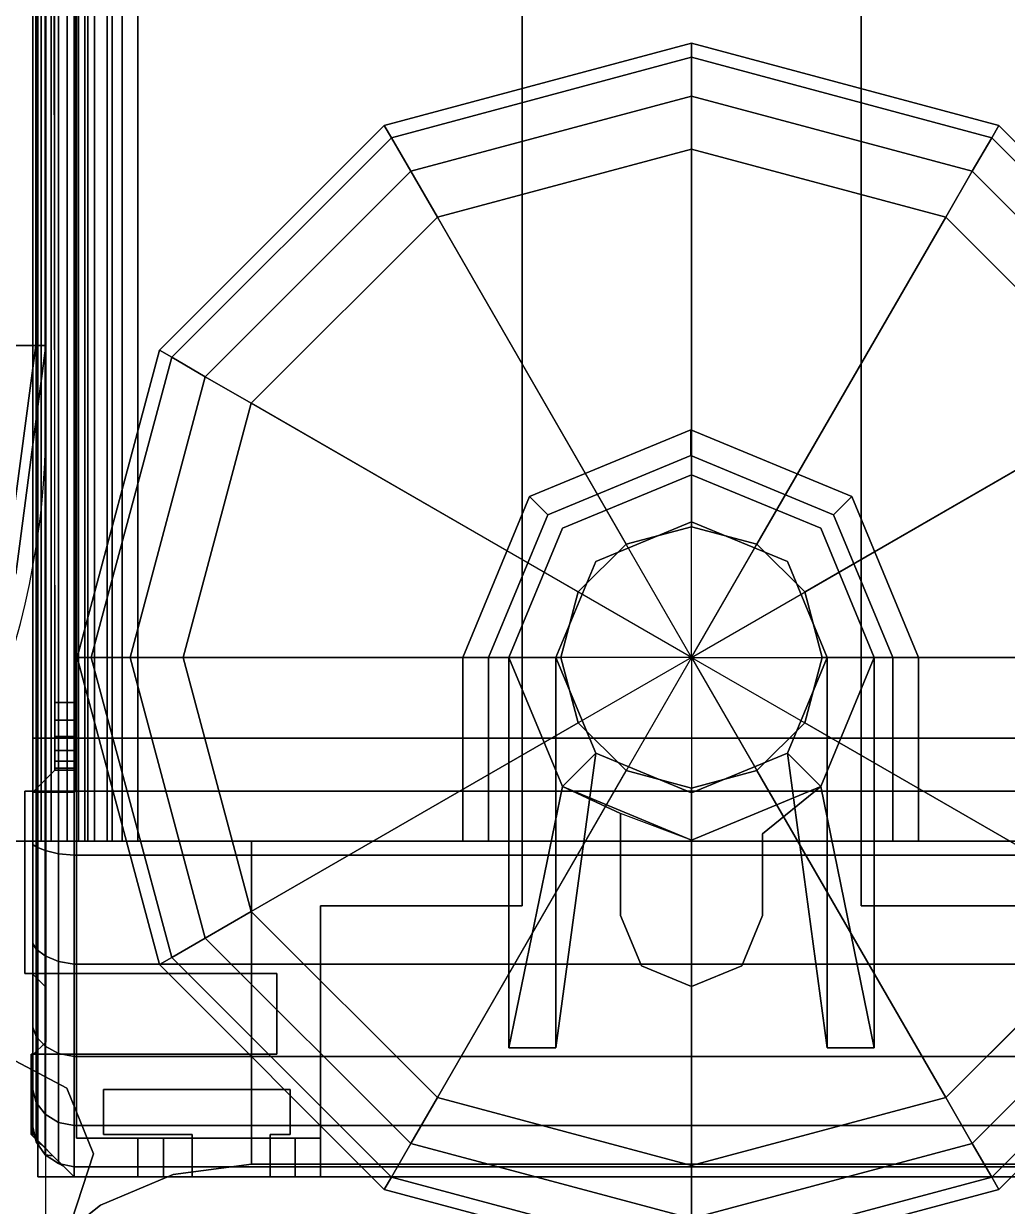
# Model space of a CAD drawing. Extents: x -170 to 1783, y -20 to 1205.
# Drawn here: x 1181.546 to 1183.07, y 281.769 to 283.602 of the extents above; entities that cross this region are included whole.
import ezdxf

# ---------------------------------------------------------------- set-up
doc = ezdxf.new("R2010")
doc.units = 0
doc.header["$LTSCALE"] = 96
doc.header["$MEASUREMENT"] = 0
for name, color, linetype in [('A-FURN-3-PANEL-GLIDE', 7, 'Continuous'), ('A-FURN-3-PANEL-GLIDE-HOUSING', 7, 'Continuous'), ('A-FURN-3-PANEL-RACE', 7, 'Continuous'), ('A-FURN-3-PANEL-SIDE1', 7, 'Continuous'), ('A-FURN-3-PANEL-TOPCAP', 7, 'Continuous'), ('A-FURN-3-PANEL-TRIM', 7, 'Continuous'), ('A-FURN-3-WKSF-TRIM', 7, 'Continuous'), ('A-FURN-P-PNLS', 7, 'Continuous'), ('A-FURN-P-WKSF', 7, 'Continuous'), ('MAIN_PANEL', 7, 'Continuous'), ('MAIN_WKSURF', 7, 'Continuous')]:
    doc.layers.add(name, color=color, linetype=linetype)

# ---------------------------------------------------------------- blocks, each defined once
blk = doc.blocks.new('EC-EFP-456')
at = {"layer": 'A-FURN-3-PANEL-TRIM', "color": 60, "linetype": 'Continuous'}
for points, invisible_edges in [([(47.935, 2.269, 3.5747), (47.4, 2.1348, 3.5747), (48.0735, 2.1159, 3.5747), (48.0322, 2.2178, 3.5747)], 3), ([(47.935, 2.269, 4.2397), (48.0322, 2.2178, 4.2397), (48.0735, 2.1159, 4.2397), (47.4, 2.1348, 4.2397)], 12), ([(47.935, 2.269, 3.8013), (48.0322, 2.2178, 3.8013), (48.0735, 2.1159, 3.8013), (47.4, 2.1348, 3.8013)], 12), ([(47.935, 2.269, 4.013), (47.4, 2.1348, 4.013), (48.0735, 2.1159, 4.013), (48.0322, 2.2178, 4.013)], 3), ([(48.0735, 2.1159, 3.5747), (47.4, 2.1348, 3.5747), (47.9639, 1.9153, 3.5747), (48.0395, 2.0114, 3.5747)], 3), ([(48.0735, 2.1159, 4.2397), (48.0395, 2.0114, 4.2397), (47.9639, 1.9153, 4.2397), (47.4, 2.1348, 4.2397)], 12), ([(48.0735, 2.1159, 3.8013), (48.0395, 2.0114, 3.8013), (47.9639, 1.9153, 3.8013), (47.4, 2.1348, 3.8013)], 12), ([(48.0735, 2.1159, 4.013), (47.4, 2.1348, 4.013), (47.9639, 1.9153, 4.013), (48.0395, 2.0114, 4.013)], 3)]:
    blk.add_3dface(points, dxfattribs=dict(at, invisible_edges=invisible_edges))
for points in [[(47.935, 2.269, 4.013), (48.0322, 2.2178, 4.013), (48.0322, 2.2178, 4.2397), (47.935, 2.269, 4.2397)], [(47.935, 2.269, 3.5747), (48.0322, 2.2178, 3.5747), (48.0322, 2.2178, 3.8013), (47.935, 2.269, 3.8013)], [(48.0322, 2.2178, 4.013), (48.0735, 2.1159, 4.013), (48.0735, 2.1159, 4.2397), (48.0322, 2.2178, 4.2397)], [(48.0322, 2.2178, 3.5747), (48.0735, 2.1159, 3.5747), (48.0735, 2.1159, 3.8013), (48.0322, 2.2178, 3.8013)], [(48.0735, 2.1159, 4.013), (48.0395, 2.0114, 4.013), (48.0395, 2.0114, 4.2397), (48.0735, 2.1159, 4.2397)], [(48.0735, 2.1159, 3.5747), (48.0395, 2.0114, 3.5747), (48.0395, 2.0114, 3.8013), (48.0735, 2.1159, 3.8013)]]:
    blk.add_3dface(points, dxfattribs=at)
blk = doc.blocks.new('EC-EFN-256')
at = {"layer": 'A-FURN-3-PANEL-GLIDE', "color": 20, "linetype": 'Continuous'}
for points in [[(22.3098, 1.4649, 0.2464), (22.2908, 1.4759, 0.1642), (22.6391, 1.8242, 0.1642), (22.6501, 1.8052, 0.2464)], [(22.2908, 1.4759, 0.1642), (22.3098, 1.4649, 0.0821), (22.6501, 1.8052, 0.0821), (22.6391, 1.8242, 0.1642)], [(23.5799, 1.8052, 0.2464), (23.5909, 1.8242, 0.1642), (23.9392, 1.4759, 0.1642), (23.9202, 1.4649, 0.2464)], [(23.5909, 1.8242, 0.1642), (23.5799, 1.8052, 0.0821), (23.9202, 1.4649, 0.0821), (23.9392, 1.4759, 0.1642)], [(22.3619, 1.4348, 0.3065), (22.3098, 1.4649, 0.2464), (22.6501, 1.8052, 0.2464), (22.6802, 1.7531, 0.3065)], [(22.3098, 1.4649, 0.0821), (22.3619, 1.4348, 0.022), (22.6802, 1.7531, 0.022), (22.6501, 1.8052, 0.0821)], [(23.5498, 1.7531, 0.3065), (23.5799, 1.8052, 0.2464), (23.9202, 1.4649, 0.2464), (23.8681, 1.4348, 0.3065)], [(23.5799, 1.8052, 0.0821), (23.5498, 1.7531, 0.022), (23.8681, 1.4348, 0.022), (23.9202, 1.4649, 0.0821)], [(23.0137, 1.1754, 0.3285), (22.7213, 1.682, 0.3285), (23.115, 1.7875, 0.3285), (23.115, 1.2025, 0.3285)], [(23.115, 1.2025, 0.3285), (23.115, 1.7875, 0.3285), (23.5088, 1.682, 0.3285), (23.2163, 1.1754, 0.3285)], [(22.433, 1.3937, 0.3285), (22.3619, 1.4348, 0.3065), (22.6802, 1.7531, 0.3065), (22.7213, 1.682, 0.3285)], [(22.3619, 1.4348, 0.022), (22.433, 1.3937), (22.7213, 1.682), (22.6802, 1.7531, 0.022)], [(23.5088, 1.682, 0.3285), (23.5498, 1.7531, 0.3065), (23.8681, 1.4348, 0.3065), (23.797, 1.3937, 0.3285)], [(23.5498, 1.7531, 0.022), (23.5088, 1.682), (23.797, 1.3937), (23.8681, 1.4348, 0.022)], [(22.9396, 1.1013, 0.3285), (22.433, 1.3937, 0.3285), (22.7213, 1.682, 0.3285), (23.0137, 1.1754, 0.3285)], [(23.2163, 1.1754, 0.3285), (23.5088, 1.682, 0.3285), (23.797, 1.3937, 0.3285), (23.2904, 1.1013, 0.3285)], [(22.1853, 1, 0.2464), (22.1633, 1, 0.1642), (22.2908, 1.4759, 0.1642), (22.3098, 1.4649, 0.2464)], [(22.1633, 1, 0.1642), (22.1853, 1, 0.0821), (22.3098, 1.4649, 0.0821), (22.2908, 1.4759, 0.1642)], [(23.9202, 1.4649, 0.2464), (23.9392, 1.4759, 0.1642), (24.0668, 1, 0.1642), (24.0447, 1, 0.2464)], [(23.9392, 1.4759, 0.1642), (23.9202, 1.4649, 0.0821), (24.0447, 1, 0.0821), (24.0668, 1, 0.1642)], [(22.2454, 1, 0.3065), (22.1853, 1, 0.2464), (22.3098, 1.4649, 0.2464), (22.3619, 1.4348, 0.3065)], [(22.1853, 1, 0.0821), (22.2454, 1, 0.022), (22.3619, 1.4348, 0.022), (22.3098, 1.4649, 0.0821)], [(23.8681, 1.4348, 0.3065), (23.9202, 1.4649, 0.2464), (24.0447, 1, 0.2464), (23.9846, 1, 0.3065)], [(23.9202, 1.4649, 0.0821), (23.8681, 1.4348, 0.022), (23.9846, 1, 0.022), (24.0447, 1, 0.0821)], [(22.3275, 1, 0.3285), (22.2454, 1, 0.3065), (22.3619, 1.4348, 0.3065), (22.433, 1.3937, 0.3285)], [(22.2454, 1, 0.022), (22.3275, 1), (22.433, 1.3937), (22.3619, 1.4348, 0.022)], [(23.797, 1.3937, 0.3285), (23.8681, 1.4348, 0.3065), (23.9846, 1, 0.3065), (23.9025, 1, 0.3285)], [(23.8681, 1.4348, 0.022), (23.797, 1.3937), (23.9025, 1), (23.9846, 1, 0.022)], [(22.9125, 1, 0.3285), (22.3275, 1, 0.3285), (22.433, 1.3937, 0.3285), (22.9396, 1.1013, 0.3285)], [(23.2904, 1.1013, 0.3285), (23.797, 1.3937, 0.3285), (23.9025, 1, 0.3285), (23.3175, 1, 0.3285)], [(23.0137, 1.1754, 3.5747), (23.0137, 1.1754, 0.3285), (23.115, 1.2025, 0.3285), (23.115, 1.2025, 3.5747)], [(23.115, 1.2025, 3.5747), (23.115, 1.2025, 0.3285), (23.2163, 1.1754, 0.3285), (23.2163, 1.1754, 3.5747)], [(22.9396, 1.1013, 3.5747), (22.9396, 1.1013, 0.3285), (23.0137, 1.1754, 0.3285), (23.0137, 1.1754, 3.5747)], [(23.2163, 1.1754, 3.5747), (23.2163, 1.1754, 0.3285), (23.2904, 1.1013, 0.3285), (23.2904, 1.1013, 3.5747)], [(22.9125, 1, 3.5747), (22.9125, 1, 0.3285), (22.9396, 1.1013, 0.3285), (22.9396, 1.1013, 3.5747)], [(23.2904, 1.1013, 3.5747), (23.2904, 1.1013, 0.3285), (23.3175, 1, 0.3285), (23.3175, 1, 3.5747)], [(22.3098, 0.5351, 0.2464), (22.2908, 0.5241, 0.1642), (22.1633, 1, 0.1642), (22.1853, 1, 0.2464)], [(22.2908, 0.5241, 0.1642), (22.3098, 0.5351, 0.0821), (22.1853, 1, 0.0821), (22.1633, 1, 0.1642)], [(22.3619, 0.5652, 0.3065), (22.3098, 0.5351, 0.2464), (22.1853, 1, 0.2464), (22.2454, 1, 0.3065)], [(22.3098, 0.5351, 0.0821), (22.3619, 0.5652, 0.022), (22.2454, 1, 0.022), (22.1853, 1, 0.0821)], [(22.433, 0.6063, 0.3285), (22.3619, 0.5652, 0.3065), (22.2454, 1, 0.3065), (22.3275, 1, 0.3285)], [(22.3619, 0.5652, 0.022), (22.433, 0.6063), (22.3275, 1), (22.2454, 1, 0.022)], [(22.9396, 0.8988, 0.3285), (22.433, 0.6063, 0.3285), (22.3275, 1, 0.3285), (22.9125, 1, 0.3285)], [(22.9396, 0.8988, 3.5747), (22.9396, 0.8988, 0.3285), (22.9125, 1, 0.3285), (22.9125, 1, 3.5747)], [(23.3175, 1, 3.5747), (23.3175, 1, 0.3285), (23.2904, 0.8988, 0.3285), (23.2904, 0.8988, 3.5747)], [(23.3175, 1, 0.3285), (23.9025, 1, 0.3285), (23.797, 0.6063, 0.3285), (23.2904, 0.8988, 0.3285)], [(23.9025, 1, 0.3285), (23.9846, 1, 0.3065), (23.8681, 0.5652, 0.3065), (23.797, 0.6063, 0.3285)], [(23.9846, 1, 0.022), (23.9025, 1), (23.797, 0.6063), (23.8681, 0.5652, 0.022)], [(23.9846, 1, 0.3065), (24.0447, 1, 0.2464), (23.9202, 0.5351, 0.2464), (23.8681, 0.5652, 0.3065)], [(24.0447, 1, 0.0821), (23.9846, 1, 0.022), (23.8681, 0.5652, 0.022), (23.9202, 0.5351, 0.0821)], [(24.0447, 1, 0.2464), (24.0668, 1, 0.1642), (23.9392, 0.5241, 0.1642), (23.9202, 0.5351, 0.2464)], [(24.0668, 1, 0.1642), (24.0447, 1, 0.0821), (23.9202, 0.5351, 0.0821), (23.9392, 0.5241, 0.1642)], [(23.0137, 0.8246, 0.3285), (22.7213, 0.318, 0.3285), (22.433, 0.6063, 0.3285), (22.9396, 0.8988, 0.3285)], [(23.0137, 0.8246, 3.5747), (23.0137, 0.8246, 0.3285), (22.9396, 0.8988, 0.3285), (22.9396, 0.8988, 3.5747)], [(23.2904, 0.8988, 3.5747), (23.2904, 0.8988, 0.3285), (23.2163, 0.8246, 0.3285), (23.2163, 0.8246, 3.5747)], [(23.2904, 0.8988, 0.3285), (23.797, 0.6063, 0.3285), (23.5088, 0.318, 0.3285), (23.2163, 0.8246, 0.3285)], [(23.115, 0.7975, 0.3285), (23.115, 0.2125, 0.3285), (22.7213, 0.318, 0.3285), (23.0137, 0.8246, 0.3285)], [(23.115, 0.7975, 3.5747), (23.115, 0.7975, 0.3285), (23.0137, 0.8246, 0.3285), (23.0137, 0.8246, 3.5747)], [(23.2163, 0.8246, 3.5747), (23.2163, 0.8246, 0.3285), (23.115, 0.7975, 0.3285), (23.115, 0.7975, 3.5747)], [(23.2163, 0.8246, 0.3285), (23.5088, 0.318, 0.3285), (23.115, 0.2125, 0.3285), (23.115, 0.7975, 0.3285)], [(22.7213, 0.318, 0.3285), (22.6802, 0.2469, 0.3065), (22.3619, 0.5652, 0.3065), (22.433, 0.6063, 0.3285)], [(22.6802, 0.2469, 0.022), (22.7213, 0.318), (22.433, 0.6063), (22.3619, 0.5652, 0.022)], [(23.797, 0.6063, 0.3285), (23.8681, 0.5652, 0.3065), (23.5498, 0.2469, 0.3065), (23.5088, 0.318, 0.3285)], [(23.8681, 0.5652, 0.022), (23.797, 0.6063), (23.5088, 0.318), (23.5498, 0.2469, 0.022)], [(22.6802, 0.2469, 0.3065), (22.6501, 0.1948, 0.2464), (22.3098, 0.5351, 0.2464), (22.3619, 0.5652, 0.3065)], [(22.6501, 0.1948, 0.0821), (22.6802, 0.2469, 0.022), (22.3619, 0.5652, 0.022), (22.3098, 0.5351, 0.0821)], [(23.8681, 0.5652, 0.3065), (23.9202, 0.5351, 0.2464), (23.5799, 0.1948, 0.2464), (23.5498, 0.2469, 0.3065)], [(23.9202, 0.5351, 0.0821), (23.8681, 0.5652, 0.022), (23.5498, 0.2469, 0.022), (23.5799, 0.1948, 0.0821)], [(22.6501, 0.1948, 0.2464), (22.6391, 0.1758, 0.1642), (22.2908, 0.5241, 0.1642), (22.3098, 0.5351, 0.2464)], [(22.6391, 0.1758, 0.1642), (22.6501, 0.1948, 0.0821), (22.3098, 0.5351, 0.0821), (22.2908, 0.5241, 0.1642)], [(23.9202, 0.5351, 0.2464), (23.9392, 0.5241, 0.1642), (23.5909, 0.1758, 0.1642), (23.5799, 0.1948, 0.2464)], [(23.9392, 0.5241, 0.1642), (23.9202, 0.5351, 0.0821), (23.5799, 0.1948, 0.0821), (23.5909, 0.1758, 0.1642)], [(23.115, 0.2125, 0.3285), (23.115, 0.1304, 0.3065), (22.6802, 0.2469, 0.3065), (22.7213, 0.318, 0.3285)], [(23.115, 0.1304, 0.022), (23.115, 0.2125), (22.7213, 0.318), (22.6802, 0.2469, 0.022)], [(23.5088, 0.318, 0.3285), (23.5498, 0.2469, 0.3065), (23.115, 0.1304, 0.3065), (23.115, 0.2125, 0.3285)], [(23.5498, 0.2469, 0.022), (23.5088, 0.318), (23.115, 0.2125), (23.115, 0.1304, 0.022)], [(23.115, 0.1304, 0.3065), (23.115, 0.0703, 0.2464), (22.6501, 0.1948, 0.2464), (22.6802, 0.2469, 0.3065)], [(23.115, 0.0703, 0.0821), (23.115, 0.1304, 0.022), (22.6802, 0.2469, 0.022), (22.6501, 0.1948, 0.0821)], [(23.5498, 0.2469, 0.3065), (23.5799, 0.1948, 0.2464), (23.115, 0.0703, 0.2464), (23.115, 0.1304, 0.3065)], [(23.5799, 0.1948, 0.0821), (23.5498, 0.2469, 0.022), (23.115, 0.1304, 0.022), (23.115, 0.0703, 0.0821)], [(23.115, 0.0703, 0.2464), (23.115, 0.0483, 0.1642), (22.6391, 0.1758, 0.1642), (22.6501, 0.1948, 0.2464)], [(23.115, 0.0483, 0.1642), (23.115, 0.0703, 0.0821), (22.6501, 0.1948, 0.0821), (22.6391, 0.1758, 0.1642)], [(23.5799, 0.1948, 0.2464), (23.5909, 0.1758, 0.1642), (23.115, 0.0483, 0.1642), (23.115, 0.0703, 0.2464)], [(23.5909, 0.1758, 0.1642), (23.5799, 0.1948, 0.0821), (23.115, 0.0703, 0.0821), (23.115, 0.0483, 0.1642)]]:
    blk.add_3dface(points, dxfattribs=at)
at = {"layer": 'A-FURN-3-PANEL-GLIDE', "color": 20, "linetype": 'Continuous', "invisible_edges": 12}
for points in [[(23.115, 1), (23.115, 1.7875), (22.7213, 1.682)], [(23.115, 1), (23.5088, 1.682), (23.115, 1.7875)], [(23.115, 1), (22.7213, 1.682), (22.433, 1.3937)], [(23.115, 1), (23.797, 1.3937), (23.5088, 1.682)], [(23.115, 1), (22.433, 1.3937), (22.3275, 1)], [(23.115, 1), (23.9025, 1), (23.797, 1.3937)], [(23.115, 1), (22.3275, 1), (22.433, 0.6063)], [(23.115, 1), (22.433, 0.6063), (22.7213, 0.318)], [(23.115, 1), (22.7213, 0.318), (23.115, 0.2125)], [(23.115, 1), (23.115, 0.2125), (23.5088, 0.318)], [(23.115, 1), (23.5088, 0.318), (23.797, 0.6063)], [(23.115, 1), (23.797, 0.6063), (23.9025, 1)]]:
    blk.add_3dface(points, dxfattribs=at)
at = {"layer": 'A-FURN-3-PANEL-GLIDE-HOUSING', "color": 40, "linetype": 'Continuous'}
for points in [[(23.1152, 1.3517, 3.6147), (22.8656, 1.2483, 3.6147), (22.8656, 1.2483, 4.1997), (23.1152, 1.3517, 4.1997)], [(23.1152, 1.3517, 4.1997), (22.8656, 1.2483, 4.1997), (22.8939, 1.22, 4.2397), (23.1152, 1.3117, 4.2397)], [(23.1152, 1.3117, 3.5747), (22.8939, 1.22, 3.5747), (22.8656, 1.2483, 3.6147), (23.1152, 1.3517, 3.6147)], [(23.1152, 1.3517, 4.1997), (23.1152, 1.3117, 4.2397), (23.4, 1.3117, 4.2397), (23.4, 1.3517, 4.1997)], [(23.1152, 1.3517, 4.1997), (23.4, 1.3517, 4.1997), (23.4, 1.3517, 3.6147), (23.1152, 1.3517, 3.6147)], [(23.1152, 1.3117, 3.5747), (23.1152, 1.3517, 3.6147), (23.4, 1.3517, 3.6147), (23.4, 1.3117, 3.5747)], [(23.115, 1.283, 3.5747), (22.9149, 1.2001, 3.5747), (22.9149, 1.2001, 1.7347), (23.115, 1.283, 1.7347)], [(23.3151, 1.2001, 2.2447), (23.72, 1.283, 3.3867), (23.72, 1.283, 3.5747), (23.115, 1.283, 3.5747)], [(23.3151, 1.2001, 2.2447), (23.115, 1.283, 3.5747), (23.115, 1.283, 1.7347), (23.3151, 1.2001, 1.7347)], [(23.72, 1.21, 3.3867), (23.72, 1.283, 3.3867), (23.3151, 1.2001, 2.2447), (23.2635, 1.1485, 2.2447)], [(23.72, 1.21, 3.3867), (23.72, 1.21, 3.5747), (23.72, 1.283, 3.5747), (23.72, 1.283, 3.3867)], [(22.8656, 1.2483, 3.6147), (22.7622, 0.9987, 3.6147), (22.7622, 0.9987, 4.1997), (22.8656, 1.2483, 4.1997)], [(22.8656, 1.2483, 4.1997), (22.7622, 0.9987, 4.1997), (22.8022, 0.9987, 4.2397), (22.8939, 1.22, 4.2397)], [(22.8939, 1.22, 3.5747), (22.8022, 0.9987, 3.5747), (22.7622, 0.9987, 3.6147), (22.8656, 1.2483, 3.6147)], [(23.115, 1.21, 1.7347), (22.9665, 1.1485, 1.7347), (22.9665, 1.1485, 3.5747), (23.115, 1.21, 3.5747)], [(23.115, 1.21, 3.5747), (23.72, 1.21, 3.5747), (23.72, 1.21, 3.3867), (23.2635, 1.1485, 2.2447)], [(23.2635, 1.1485, 1.7347), (23.115, 1.21, 1.7347), (23.115, 1.21, 3.5747), (23.2635, 1.1485, 2.2447)], [(22.9149, 1.2001, 3.5747), (22.832, 1, 3.5747), (22.832, 1, 1.7347), (22.9149, 1.2001, 1.7347)], [(23.3151, 1.2001, 1.7347), (23.3884, 1.11, 1.7347), (23.3884, 1.11, 2.2447), (23.3151, 1.2001, 2.2447)], [(23.398, 1, 1.7347), (23.3151, 1.2001, 1.7347), (23.3151, 1.2001, 2.2447), (23.398, 1, 2.2447)], [(22.9665, 1.1485, 1.7347), (22.905, 1, 1.7347), (22.905, 1, 3.5747), (22.9665, 1.1485, 3.5747)], [(23.325, 1, 1.7347), (23.2635, 1.1485, 1.7347), (23.2635, 1.1485, 2.2447), (23.325, 1, 2.2447)], [(23.3884, 1.11, 2.2447), (23.3884, 1.11, 1.7347), (23.515, 1.11, 1.7347), (23.515, 1.11, 2.2447)], [(23.5928, 1.0778, 2.2447), (23.515, 1.11, 2.2447), (23.515, 1.11, 1.7347), (23.5928, 1.0778, 1.7347)], [(23.625, 1, 2.2447), (23.5928, 1.0778, 2.2447), (23.5928, 1.0778, 1.7347), (23.625, 1, 1.7347)], [(22.7622, 0.9987, 3.6147), (22.8656, 0.7491, 3.6147), (22.8656, 0.7491, 4.1997), (22.7622, 0.9987, 4.1997)], [(22.7622, 0.9987, 4.1997), (22.8656, 0.7491, 4.1997), (22.8939, 0.7773, 4.2397), (22.8022, 0.9987, 4.2397)], [(22.8022, 0.9987, 3.5747), (22.8939, 0.7773, 3.5747), (22.8656, 0.7491, 3.6147), (22.7622, 0.9987, 3.6147)], [(22.832, 1, 3.5747), (22.9149, 0.7999, 3.5747), (22.9149, 0.7999, 1.7347), (22.832, 1, 1.7347)], [(22.905, 1, 1.7347), (22.9665, 0.8515, 1.7347), (22.9665, 0.8515, 3.5747), (22.905, 1, 3.5747)], [(23.2635, 0.8515, 1.7347), (23.325, 1, 1.7347), (23.325, 1, 2.2447), (23.2635, 0.8515, 2.2447)], [(23.3151, 0.7999, 1.7347), (23.398, 1, 1.7347), (23.398, 1, 2.2447), (23.3151, 0.7999, 2.2447)], [(23.3151, 0.7999, 2.2447), (23.398, 1, 2.2447), (23.3568, 0.89, 2.2447)], [(23.5928, 0.9222, 2.2447), (23.625, 1, 2.2447), (23.625, 1, 1.7347), (23.5928, 0.9222, 1.7347)], [(23.515, 0.89, 2.2447), (23.5928, 0.9222, 2.2447), (23.5928, 0.9222, 1.7347), (23.515, 0.89, 1.7347)], [(23.3568, 0.89, 1.7347), (23.3151, 0.7999, 1.7347), (23.3151, 0.7999, 2.2447), (23.3568, 0.89, 2.2447)], [(23.515, 0.89, 1.7347), (23.3568, 0.89, 1.7347), (23.3568, 0.89, 2.2447), (23.515, 0.89, 2.2447)], [(22.9665, 0.8515, 1.7347), (23.115, 0.79, 1.7347), (23.115, 0.79, 3.5747), (22.9665, 0.8515, 3.5747)], [(23.72, 0.79, 3.3867), (23.72, 0.79, 3.5747), (23.115, 0.79, 3.5747), (23.2635, 0.8515, 2.2447)], [(23.115, 0.79, 1.7347), (23.2635, 0.8515, 1.7347), (23.2635, 0.8515, 2.2447), (23.115, 0.79, 3.5747)], [(23.72, 0.717, 3.3867), (23.72, 0.79, 3.3867), (23.2635, 0.8515, 2.2447), (23.3151, 0.7999, 2.2447)], [(22.9149, 0.7999, 3.5747), (23.115, 0.717, 3.5747), (23.115, 0.717, 1.7347), (22.9149, 0.7999, 1.7347)], [(23.3151, 0.7999, 2.2447), (23.115, 0.717, 3.5747), (23.72, 0.717, 3.5747), (23.72, 0.717, 3.3867)], [(23.115, 0.717, 3.5747), (23.3151, 0.7999, 2.2447), (23.3151, 0.7999, 1.7347), (23.115, 0.717, 1.7347)], [(23.72, 0.79, 3.5747), (23.72, 0.79, 3.3867), (23.72, 0.717, 3.3867), (23.72, 0.717, 3.5747)], [(22.8656, 0.7491, 4.1997), (23.1152, 0.6457, 4.1997), (23.1152, 0.6857, 4.2397), (22.8939, 0.7773, 4.2397)], [(22.8939, 0.7773, 3.5747), (23.1152, 0.6857, 3.5747), (23.1152, 0.6457, 3.6147), (22.8656, 0.7491, 3.6147)], [(22.8656, 0.7491, 3.6147), (23.1152, 0.6457, 3.6147), (23.1152, 0.6457, 4.1997), (22.8656, 0.7491, 4.1997)], [(23.4, 0.6457, 4.1997), (23.4, 0.6857, 4.2397), (23.1152, 0.6857, 4.2397), (23.1152, 0.6457, 4.1997)], [(23.4, 0.6857, 3.5747), (23.4, 0.6457, 3.6147), (23.1152, 0.6457, 3.6147), (23.1152, 0.6857, 3.5747)], [(23.4, 0.6457, 3.6147), (23.4, 0.6457, 4.1997), (23.1152, 0.6457, 4.1997), (23.1152, 0.6457, 3.6147)]]:
    blk.add_3dface(points, dxfattribs=at)
for points, invisible_edges in [([(22.8939, 1.22, 4.2397), (22.8939, 0.7773, 4.2397), (23.1152, 0.6857, 4.2397), (23.1152, 1.3117, 4.2397)], 5), ([(23.1152, 1.3117, 3.5747), (23.115, 1.283, 3.5747), (22.9149, 1.2001, 3.5747), (22.8939, 1.22, 3.5747)], 5), ([(23.4, 1.3117, 3.5747), (23.3998, 1.283, 3.5747), (23.115, 1.283, 3.5747), (23.1152, 1.3117, 3.5747)], 4), ([(23.4, 1.3117, 4.2397), (23.1152, 1.3117, 4.2397), (23.1152, 0.6857, 4.2397), (23.4, 0.6857, 4.2397)], 2), ([(23.115, 1.283, 1.7347), (22.9149, 1.2001, 1.7347), (22.9665, 1.1485, 1.7347), (23.115, 1.21, 1.7347)], 10), ([(23.115, 1.283, 3.5747), (23.115, 1.21, 3.5747), (22.9665, 1.1485, 3.5747), (22.9149, 1.2001, 3.5747)], 5), ([(23.3151, 1.2001, 1.7347), (23.115, 1.283, 1.7347), (23.115, 1.21, 1.7347), (23.2635, 1.1485, 1.7347)], 10), ([(23.72, 1.283, 3.5747), (23.72, 1.21, 3.5747), (23.115, 1.21, 3.5747), (23.115, 1.283, 3.5747)], 4), ([(22.8939, 1.22, 3.5747), (22.9149, 1.2001, 3.5747), (22.832, 1, 3.5747), (22.8022, 0.9987, 3.5747)], 5), ([(22.8022, 0.9987, 4.2397), (22.8939, 0.7773, 4.2397), (22.8939, 1.22, 4.2397)], 2), ([(22.9149, 1.2001, 1.7347), (22.832, 1, 1.7347), (22.905, 1, 1.7347), (22.9665, 1.1485, 1.7347)], 10), ([(22.9149, 1.2001, 3.5747), (22.9665, 1.1485, 3.5747), (22.905, 1, 3.5747), (22.832, 1, 3.5747)], 5), ([(23.325, 1, 1.7347), (23.398, 1, 1.7347), (23.3151, 1.2001, 1.7347), (23.2635, 1.1485, 1.7347)], 5), ([(23.398, 1, 2.2447), (23.325, 1, 2.2447), (23.2635, 1.1485, 2.2447), (23.3151, 1.2001, 2.2447)], 9), ([(23.398, 1, 1.7347), (23.3884, 1.11, 1.7347), (23.3151, 1.2001, 1.7347)], 1), ([(23.398, 1, 2.2447), (23.3151, 1.2001, 2.2447), (23.3884, 1.11, 2.2447)], 13), ([(23.398, 1, 1.7347), (23.515, 1.11, 1.7347), (23.3884, 1.11, 1.7347)], 13), ([(23.398, 1, 2.2447), (23.3884, 1.11, 2.2447), (23.515, 1.11, 2.2447)], 13), ([(23.398, 1, 1.7347), (23.515, 0.89, 1.7347), (23.515, 1.11, 1.7347)], 15), ([(23.398, 1, 2.2447), (23.515, 1.11, 2.2447), (23.515, 0.89, 2.2447)], 15), ([(23.515, 0.89, 1.7347), (23.5928, 0.9222, 1.7347), (23.5928, 1.0778, 1.7347), (23.515, 1.11, 1.7347)], 10), ([(23.515, 0.89, 2.2447), (23.515, 1.11, 2.2447), (23.5928, 1.0778, 2.2447), (23.5928, 0.9222, 2.2447)], 5), ([(23.5928, 0.9222, 2.2447), (23.5928, 1.0778, 2.2447), (23.625, 1, 2.2447)], 1), ([(23.5928, 0.9222, 1.7347), (23.625, 1, 1.7347), (23.5928, 1.0778, 1.7347)], 12), ([(22.8022, 0.9987, 3.5747), (22.832, 1, 3.5747), (22.9149, 0.7999, 3.5747), (22.8939, 0.7773, 3.5747)], 5), ([(22.905, 1, 1.7347), (22.832, 1, 1.7347), (22.9149, 0.7999, 1.7347), (22.9665, 0.8515, 1.7347)], 5), ([(22.9149, 0.7999, 3.5747), (22.832, 1, 3.5747), (22.905, 1, 3.5747), (22.9665, 0.8515, 3.5747)], 10), ([(23.2635, 0.8515, 1.7347), (23.3151, 0.7999, 1.7347), (23.398, 1, 1.7347), (23.325, 1, 1.7347)], 5), ([(23.3151, 0.7999, 2.2447), (23.2635, 0.8515, 2.2447), (23.325, 1, 2.2447), (23.398, 1, 2.2447)], 12), ([(23.3151, 0.7999, 1.7347), (23.3568, 0.89, 1.7347), (23.398, 1, 1.7347)], 2), ([(23.515, 0.89, 1.7347), (23.398, 1, 1.7347), (23.3568, 0.89, 1.7347)], 3), ([(23.515, 0.89, 2.2447), (23.3568, 0.89, 2.2447), (23.398, 1, 2.2447)], 14), ([(22.9665, 0.8515, 1.7347), (22.9149, 0.7999, 1.7347), (23.115, 0.717, 1.7347), (23.115, 0.79, 1.7347)], 5), ([(23.115, 0.79, 3.5747), (23.115, 0.717, 3.5747), (22.9149, 0.7999, 3.5747), (22.9665, 0.8515, 3.5747)], 5), ([(23.115, 0.79, 1.7347), (23.115, 0.717, 1.7347), (23.3151, 0.7999, 1.7347), (23.2635, 0.8515, 1.7347)], 5), ([(22.8939, 0.7773, 3.5747), (22.9149, 0.7999, 3.5747), (23.115, 0.717, 3.5747), (23.1152, 0.6857, 3.5747)], 5), ([(23.72, 0.79, 3.5747), (23.72, 0.717, 3.5747), (23.115, 0.717, 3.5747), (23.115, 0.79, 3.5747)], 4), ([(23.3998, 0.717, 3.5747), (23.4, 0.6857, 3.5747), (23.1152, 0.6857, 3.5747), (23.115, 0.717, 3.5747)], 4)]:
    blk.add_3dface(points, dxfattribs=dict(at, invisible_edges=invisible_edges))
at = {"layer": 'A-FURN-3-PANEL-RACE', "color": 40, "linetype": 'Continuous'}
for points, invisible_edges in [([(23.5, 1.2625, 0.3963), (23.5, 1.5745, 0.3963), (0.5, 1.5745, 0.3963), (21.902, 1.2625, 0.3963)], 6), ([(23.5, 1.2625, 0.4563), (21.902, 1.2625, 0.4563), (0.5, 1.5745, 0.4563), (23.5, 1.5745, 0.4563)], 6), ([(0.5, 0.7375, 0.4563), (2.098, 0.7375, 0.4563), (23.5, 0.4255, 0.4563), (0.5, 0.4255, 0.4563)], 6), ([(0.5, 0.7375, 0.3963), (0.5, 0.4255, 0.3963), (23.5, 0.4255, 0.3963), (2.098, 0.7375, 0.3963)], 6), ([(21.902, 0.7375, 0.4563), (23.5, 0.7375, 0.4563), (23.5, 0.4255, 0.4563), (2.098, 0.7375, 0.4563)], 12), ([(21.902, 0.7375, 0.3963), (2.098, 0.7375, 0.3963), (23.5, 0.4255, 0.3963), (23.5, 0.7375, 0.3963)], 3), ([(0.5, 0.4255, 0.3963), (0.08, 0.4255, 0.3963), (0.08, -0.0125, 0.3963), (23.92, -0.0125, 0.3963)], 8), ([(0.5, 0.4255, 0.4563), (23.86, 0.0475, 0.4563), (0.14, 0.0475, 0.4563), (0.14, 0.4255, 0.4563)], 1), ([(23.5, 0.4255, 0.3963), (0.5, 0.4255, 0.3963), (23.92, -0.0125, 0.3963), (23.92, 0.4255, 0.3963)], 3), ([(23.5, 0.4255, 0.4563), (23.86, 0.4255, 0.4563), (23.86, 0.0475, 0.4563), (0.5, 0.4255, 0.4563)], 12), ([(23.5, 0.4255, 0.3963), (23.92, 0.4255, 0.3963), (23.86, 0.4255, 0.4563), (23.5, 0.4255, 0.4563)], 2), ([(23.92, 0.4255, 0.3963), (23.92, 0.4255, 1.7894), (23.86, 0.4255, 1.7894), (23.86, 0.4255, 0.4563)], 8), ([(23.86, 0.4255, 1.7894), (23.86, 0.386, 1.7894), (23.86, 0.1819, 1.4986), (23.86, 0.4255, 0.4563)], 4), ([(23.86, 0.4255, 0.4563), (23.86, 0.1819, 1.4986), (23.86, 0.1425, 1.4986), (23.86, 0.0475, 0.4563)], 5), ([(23.86, 0.1425, 3.1951), (23.86, 0.4255, 3.245), (23.86, 0.4255, 3.515), (23.86, 0.0475, 3.515)], 8), ([(23.86, 0.4255, 3.515), (23.92, 0.4255, 3.515), (23.92, -0.0125, 3.515), (23.86, 0.0475, 3.515)], 4), ([(23.92, 0.386, 1.7894), (23.92, 0.4255, 1.7894), (23.92, 0.4255, 0.3963), (23.92, 0.1819, 1.4986)], 4), ([(23.92, 0.1819, 1.4986), (23.92, 0.4255, 0.3963), (23.92, -0.0125, 0.3963), (23.92, 0.1425, 1.4986)], 5), ([(23.92, 0.4255, 3.245), (23.92, 0.1425, 3.1951), (23.92, -0.0125, 3.515), (23.92, 0.4255, 3.515)], 2), ([(23.4, 0.1425, 4.1797), (23.4, 0.1179, 4.1764), (23.4, 0.1024, 4.2344), (23.4, 0.1425, 4.2397)], 2), ([(23.86, 0.0475, 0.4563), (23.86, 0.1425, 1.4986), (23.86, 0.1425, 3.1951), (23.86, 0.0475, 3.515)], 5), ([(23.92, 0.1425, 3.1951), (23.92, 0.1425, 1.4986), (23.92, -0.0125, 0.3963), (23.92, -0.0125, 3.515)], 10), ([(23.4, 0.1179, 4.1764), (23.4, 0.095, 4.1669), (23.4, 0.065, 4.2189), (23.4, 0.1024, 4.2344)], 10), ([(23.4, 0.095, 4.1669), (23.4, 0.0753, 4.1519), (23.4, 0.0329, 4.1943), (23.4, 0.065, 4.2189)], 10), ([(23.4, 0.0753, 4.1519), (23.4, 0.0602, 4.1322), (23.4, 0.0082, 4.1622), (23.4, 0.0329, 4.1943)], 10), ([(23.4, 0.0602, 4.1322), (23.4, 0.0507, 4.1093), (23.4, -0.0072, 4.1248), (23.4, 0.0082, 4.1622)], 10), ([(0.14, 0.0475, 0.4563), (23.86, 0.0475, 0.4563), (23.86, 0.0475, 3.515), (0.14, 0.0475, 3.515)], 4), ([(0.6, 0.0475, 3.515), (23.4, 0.0475, 3.515), (23.4, 0.0475, 4.0847), (0.6, 0.0475, 4.0847)], 1), ([(23.4, 0.0507, 4.1093), (23.4, 0.0475, 4.0847), (23.4, -0.0125, 4.0847), (23.4, -0.0072, 4.1248)], 10), ([(23.4, 0.0475, 3.515), (23.4, -0.0125, 3.515), (23.4, -0.0125, 4.0847), (23.4, 0.0475, 4.0847)], 4), ([(23.86, 0.0475, 3.515), (23.92, -0.0125, 3.515), (23.4, -0.0125, 3.515), (23.4, 0.0475, 3.515)], 1), ([(23.92, -0.0125, 3.515), (23.92, -0.0125, 0.3963), (0.08, -0.0125, 0.3963), (0.08, -0.0125, 3.515)], 8), ([(23.4, -0.0125, 4.0847), (23.4, -0.0125, 3.515), (0.6, -0.0125, 3.515), (0.6, -0.0125, 4.0847)], 2)]:
    blk.add_3dface(points, dxfattribs=dict(at, invisible_edges=invisible_edges))
for points in [[(23.5, 1.2625, 0.3963), (23.5, 1.2625, 0.4563), (23.5, 1.5745, 0.4563), (23.5, 1.5745, 0.3963)], [(23.5, 1.2625, 0.4563), (23.5, 1.2625, 0.3963), (21.902, 1.2625, 0.3963), (21.902, 1.2625, 0.4563)], [(23.5, 0.7375, 0.4563), (21.902, 0.7375, 0.4563), (21.902, 0.7375, 0.3963), (23.5, 0.7375, 0.3963)], [(23.5, 0.7375, 0.3963), (23.5, 0.4255, 0.3963), (23.5, 0.4255, 0.4563), (23.5, 0.7375, 0.4563)], [(23.86, 0.4255, 3.245), (23.92, 0.4255, 3.245), (23.92, 0.4255, 3.515), (23.86, 0.4255, 3.515)], [(23.92, 0.4255, 1.7894), (23.92, 0.386, 1.7894), (23.86, 0.386, 1.7894), (23.86, 0.4255, 1.7894)], [(23.86, 0.1425, 3.1951), (23.92, 0.1425, 3.1951), (23.92, 0.4255, 3.245), (23.86, 0.4255, 3.245)], [(23.92, 0.386, 1.7894), (23.92, 0.1819, 1.4986), (23.86, 0.1819, 1.4986), (23.86, 0.386, 1.7894)], [(23.92, 0.1819, 1.4986), (23.92, 0.1425, 1.4986), (23.86, 0.1425, 1.4986), (23.86, 0.1819, 1.4986)], [(23.4, 0.1425, 4.1797), (23.4, 0.1425, 4.2397), (0.6, 0.1425, 4.2397), (0.6, 0.1425, 4.1797)], [(23.4, 0.1425, 4.2397), (23.4, 0.1024, 4.2344), (0.6, 0.1024, 4.2344), (0.6, 0.1425, 4.2397)], [(0.6, 0.1425, 4.1797), (0.6, 0.1179, 4.1764), (23.4, 0.1179, 4.1764), (23.4, 0.1425, 4.1797)], [(23.86, 0.1425, 1.4986), (23.92, 0.1425, 1.4986), (23.92, 0.1425, 3.1951), (23.86, 0.1425, 3.1951)], [(0.6, 0.1179, 4.1764), (0.6, 0.095, 4.1669), (23.4, 0.095, 4.1669), (23.4, 0.1179, 4.1764)], [(23.4, 0.1024, 4.2344), (23.4, 0.065, 4.2189), (0.6, 0.065, 4.2189), (0.6, 0.1024, 4.2344)], [(0.6, 0.095, 4.1669), (0.6, 0.0753, 4.1519), (23.4, 0.0753, 4.1519), (23.4, 0.095, 4.1669)], [(0.6, 0.0753, 4.1519), (0.6, 0.0602, 4.1322), (23.4, 0.0602, 4.1322), (23.4, 0.0753, 4.1519)], [(23.4, 0.065, 4.2189), (23.4, 0.0329, 4.1943), (0.6, 0.0329, 4.1943), (0.6, 0.065, 4.2189)], [(0.6, 0.0602, 4.1322), (0.6, 0.0507, 4.1093), (23.4, 0.0507, 4.1093), (23.4, 0.0602, 4.1322)], [(0.6, 0.0507, 4.1093), (0.6, 0.0475, 4.0847), (23.4, 0.0475, 4.0847), (23.4, 0.0507, 4.1093)], [(23.4, 0.0329, 4.1943), (23.4, 0.0082, 4.1622), (0.6, 0.0082, 4.1622), (0.6, 0.0329, 4.1943)], [(23.4, 0.0082, 4.1622), (23.4, -0.0072, 4.1248), (0.6, -0.0072, 4.1248), (0.6, 0.0082, 4.1622)], [(23.4, -0.0072, 4.1248), (23.4, -0.0125, 4.0847), (0.6, -0.0125, 4.0847), (0.6, -0.0072, 4.1248)]]:
    blk.add_3dface(points, dxfattribs=at)
at = {"layer": 'A-FURN-3-PANEL-SIDE1', "color": 7, "linetype": 'Continuous'}
for points in [[(23.3224, 1.955, 55.7401), (23.3228, 0.045, 55.7401), (0.6776, 0.045, 55.7401), (0.6776, 1.955, 55.7401)], [(23.3224, 0.045, 4.2397), (23.3224, 1.955, 4.2397), (0.6776, 1.955, 4.2397), (0.6776, 0.045, 4.2397)], [(23.3228, 0.045, 55.7401), (23.3224, 1.955, 55.7401), (23.3224, 1.955, 4.2397), (23.3224, 0.045, 4.2397)], [(23.3228, 0.045, 55.7401), (23.3224, 0.045, 4.2397), (0.6776, 0.045, 4.2397), (0.6776, 0.045, 55.7401)]]:
    blk.add_3dface(points, dxfattribs=at)
at = {"layer": 'A-FURN-3-PANEL-TOPCAP', "color": 60, "linetype": 'Continuous'}
for points, invisible_edges in [([(23.324, 2.02, 55.635), (23.324, -0.02, 55.635), (23.606, -0.02, 55.635), (23.606, 2.02, 55.635)], 5), ([(23.606, 2.02, 55.635), (23.606, -0.02, 55.635), (23.6259, 0, 55.635), (23.6259, 2, 55.635)], 5), ([(23.711, 2, 55.635), (23.711, 0, 55.635), (23.731, -0.02, 55.635), (23.731, 2.02, 55.635)], 5), ([(23.856, -0.02, 55.635), (23.856, 2.02, 55.635), (23.731, 2.02, 55.635), (23.731, -0.02, 55.635)], 5), ([(23.8715, 2.0047, 55.635), (23.856, 2.02, 55.635), (23.856, -0.02, 55.635), (23.8715, -0.0047, 55.635)], 10), ([(23.711, 0, 55.635), (23.711, 2, 55.635), (23.6259, 2, 55.635), (23.6259, 0, 55.635)], 5), ([(23.8715, -0.0047, 55.635), (23.8871, 0.0106, 55.635), (23.8871, 1.9894, 55.635), (23.8715, 2.0047, 55.635)], 10), ([(23.9035, 1.9727, 55.635), (23.8871, 1.9894, 55.635), (23.8871, 0.0106, 55.635), (23.9035, 0.0273, 55.635)], 10), ([(23.9035, 0.0273, 55.635), (23.92, 0.044, 55.635), (23.92, 1.956, 55.635), (23.9035, 1.9727, 55.635)], 8), ([(0.815, 0.045, 55.7401), (0.815, -0.02, 55.7741), (23.185, 0.014, 55.7401), (23.185, 0.045, 55.7401)], 1), ([(23.185, -0.02, 55.7741), (23.185, 0.014, 55.7401), (0.815, 0.014, 55.7401), (0.815, -0.02, 55.7741)], 5), ([(23.185, -0.02, 55.7741), (23.221, -0.02, 55.7693), (23.2122, 0.014, 55.7365), (23.185, 0.014, 55.7401)], 10), ([(23.221, -0.02, 55.7693), (23.2545, -0.02, 55.7554), (23.2375, 0.014, 55.726), (23.2122, 0.014, 55.7365)], 10), ([(23.2545, -0.02, 55.7554), (23.2833, -0.02, 55.7333), (23.2593, 0.014, 55.7093), (23.2375, 0.014, 55.726)], 10), ([(23.2833, -0.02, 55.7333), (23.3054, -0.02, 55.7045), (23.276, 0.014, 55.6875), (23.2593, 0.014, 55.7093)], 10), ([(23.3054, -0.02, 55.7045), (23.3193, -0.02, 55.671), (23.2864, 0.014, 55.6622), (23.276, 0.014, 55.6875)], 10), ([(23.3193, -0.02, 55.671), (23.324, -0.02, 55.635), (23.29, 0.014, 55.635), (23.2864, 0.014, 55.6622)], 8), ([(0.76, -0.02, 56.161), (23.24, -0.02, 56.161), (23.24, 0, 56.141), (0.76, 0, 56.141)], 10), ([(23.24, 0, 56.056), (0.76, 0, 56.056), (0.76, 0, 56.141), (23.24, 0, 56.141)], 10), ([(0.76, 0, 56.056), (23.24, 0, 56.056), (23.24, -0.02, 56.036), (0.76, -0.02, 56.036)], 10), ([(23.3727, -0.02, 56.1426), (23.3676, 0, 56.1232), (23.24, 0, 56.141), (23.24, -0.02, 56.161)], 5), ([(23.3676, 0, 56.1232), (23.3456, 0, 56.0411), (23.24, 0, 56.056), (23.24, 0, 56.141)], 5), ([(23.3456, 0, 56.0411), (23.3404, -0.02, 56.0218), (23.24, -0.02, 56.036), (23.24, 0, 56.056)], 5), ([(23.4431, 0, 55.9981), (23.4331, -0.02, 55.9807), (23.3404, -0.02, 56.0218), (23.3456, 0, 56.0411)], 5), ([(23.4856, 0, 56.0717), (23.4431, 0, 55.9981), (23.3456, 0, 56.0411), (23.3676, 0, 56.1232)], 5), ([(23.4956, -0.02, 56.0891), (23.4856, 0, 56.0717), (23.3676, 0, 56.1232), (23.3727, -0.02, 56.1426)], 5), ([(23.5252, 0, 55.9301), (23.5111, -0.02, 55.9159), (23.4331, -0.02, 55.9807), (23.4431, 0, 55.9981)], 5), ([(23.5854, 0, 55.9903), (23.5252, 0, 55.9301), (23.4431, 0, 55.9981), (23.4856, 0, 56.0717)], 5), ([(23.5995, -0.02, 56.0044), (23.5854, 0, 55.9903), (23.4856, 0, 56.0717), (23.4956, -0.02, 56.0891)], 5), ([(23.5858, 0, 55.8424), (23.5685, -0.02, 55.8323), (23.5111, -0.02, 55.9159), (23.5252, 0, 55.9301)], 5), ([(23.6595, 0, 55.8849), (23.5858, 0, 55.8424), (23.5252, 0, 55.9301), (23.5854, 0, 55.9903)], 5), ([(23.6202, 0, 55.7415), (23.601, -0.02, 55.7363), (23.5685, -0.02, 55.8323), (23.5858, 0, 55.8424)], 5), ([(23.6768, -0.02, 55.8949), (23.6595, 0, 55.8849), (23.5854, 0, 55.9903), (23.5995, -0.02, 56.0044)], 5), ([(23.7024, 0, 55.7635), (23.6202, 0, 55.7415), (23.5858, 0, 55.8424), (23.6595, 0, 55.8849)], 5), ([(23.6259, 0, 55.635), (23.606, -0.02, 55.635), (23.601, -0.02, 55.7363), (23.6202, 0, 55.7415)], 4), ([(23.711, 0, 55.635), (23.6259, 0, 55.635), (23.6202, 0, 55.7415), (23.7024, 0, 55.7635)], 4), ([(23.7217, -0.02, 55.7687), (23.7024, 0, 55.7635), (23.6595, 0, 55.8849), (23.6768, -0.02, 55.8949)], 5), ([(23.731, -0.02, 55.635), (23.711, 0, 55.635), (23.7024, 0, 55.7635), (23.7217, -0.02, 55.7687)], 4), ([(0.76, -0.02, 56.161), (0.76, -0.02, 56.286), (23.24, -0.02, 56.286), (23.24, -0.02, 56.161)], 5), ([(23.185, -0.02, 55.7741), (0.815, -0.02, 55.7741), (0.76, -0.02, 56.036), (23.24, -0.02, 56.036)], 10), ([(23.185, -0.02, 55.7741), (23.24, -0.02, 56.036), (23.3404, -0.02, 56.0218), (23.221, -0.02, 55.7693)], 5), ([(23.4331, -0.02, 55.9807), (23.2545, -0.02, 55.7554), (23.221, -0.02, 55.7693), (23.3404, -0.02, 56.0218)], 5), ([(23.4051, -0.02, 56.2633), (23.3727, -0.02, 56.1426), (23.24, -0.02, 56.161), (23.24, -0.02, 56.286)], 5), ([(23.2545, -0.02, 55.7554), (23.4331, -0.02, 55.9807), (23.5111, -0.02, 55.9159), (23.2833, -0.02, 55.7333)], 5), ([(23.5685, -0.02, 55.8323), (23.3054, -0.02, 55.7045), (23.2833, -0.02, 55.7333), (23.5111, -0.02, 55.9159)], 5), ([(23.3054, -0.02, 55.7045), (23.5685, -0.02, 55.8323), (23.601, -0.02, 55.7363), (23.3193, -0.02, 55.671)], 5), ([(23.3193, -0.02, 55.671), (23.601, -0.02, 55.7363), (23.606, -0.02, 55.635), (23.324, -0.02, 55.635)], 1), ([(23.5581, -0.02, 56.1974), (23.4956, -0.02, 56.0891), (23.3727, -0.02, 56.1426), (23.4051, -0.02, 56.2633)], 5), ([(23.6879, -0.02, 56.0929), (23.5995, -0.02, 56.0044), (23.4956, -0.02, 56.0891), (23.5581, -0.02, 56.1974)], 5), ([(23.7851, -0.02, 55.9575), (23.6768, -0.02, 55.8949), (23.5995, -0.02, 56.0044), (23.6879, -0.02, 56.0929)], 5), ([(23.8425, -0.02, 55.8011), (23.7217, -0.02, 55.7687), (23.6768, -0.02, 55.8949), (23.7851, -0.02, 55.9575)], 5), ([(23.856, -0.02, 55.635), (23.731, -0.02, 55.635), (23.7217, -0.02, 55.7687), (23.8425, -0.02, 55.8011)], 4)]:
    blk.add_3dface(points, dxfattribs=dict(at, invisible_edges=invisible_edges))
for points in [[(0.76, 0.044, 56.35), (0.76, 1.956, 56.35), (23.24, 1.956, 56.35), (23.24, 0.044, 56.35)], [(23.4216, 0.044, 56.3252), (23.24, 0.044, 56.35), (23.24, 1.956, 56.35), (23.4216, 1.956, 56.3252)], [(23.5901, 0.044, 56.2528), (23.4216, 0.044, 56.3252), (23.4216, 1.956, 56.3252), (23.5901, 1.956, 56.2528)], [(23.7332, 0.044, 56.1382), (23.5901, 0.044, 56.2528), (23.5901, 1.956, 56.2528), (23.7332, 1.956, 56.1382)], [(23.8405, 0.044, 55.9895), (23.7332, 0.044, 56.1382), (23.7332, 1.956, 56.1382), (23.8405, 1.956, 55.9895)], [(23.9043, 0.044, 55.8177), (23.8405, 0.044, 55.9895), (23.8405, 1.956, 55.9895), (23.9043, 1.956, 55.8177)], [(23.92, 0.044, 55.635), (23.9043, 0.044, 55.8177), (23.9043, 1.956, 55.8177), (23.92, 1.956, 55.635)], [(0.76, 0.0195, 56.3451), (0.76, 0.044, 56.35), (23.24, 0.044, 56.35), (23.24, 0.0195, 56.3451)], [(23.185, 0.045, 55.7401), (23.185, 0.014, 55.7401), (23.2122, 0.014, 55.7365), (23.2122, 0.045, 55.7365)], [(23.2122, 0.045, 55.7365), (23.2122, 0.014, 55.7365), (23.2375, 0.014, 55.726), (23.2375, 0.045, 55.726)], [(23.2375, 0.045, 55.726), (23.2375, 0.014, 55.726), (23.2593, 0.014, 55.7093), (23.2593, 0.045, 55.7093)], [(23.4216, 0.044, 56.3252), (23.4194, 0.0195, 56.3203), (23.24, 0.0195, 56.3451), (23.24, 0.044, 56.35)], [(23.2593, 0.045, 55.7093), (23.2593, 0.014, 55.7093), (23.276, 0.014, 55.6875), (23.276, 0.045, 55.6875)], [(23.276, 0.045, 55.6875), (23.276, 0.014, 55.6875), (23.2864, 0.014, 55.6622), (23.2864, 0.045, 55.6622)], [(23.2864, 0.045, 55.6622), (23.2864, 0.014, 55.6622), (23.29, 0.014, 55.635), (23.29, 0.045, 55.635)], [(23.29, 0.014, 55.635), (23.324, -0.02, 55.635), (23.324, 0.045, 55.635), (23.29, 0.045, 55.635)], [(23.5901, 0.044, 56.2528), (23.5864, 0.0195, 56.248), (23.4194, 0.0195, 56.3203), (23.4216, 0.044, 56.3252)], [(23.7332, 0.044, 56.1382), (23.7287, 0.0195, 56.1337), (23.5864, 0.0195, 56.248), (23.5901, 0.044, 56.2528)], [(23.8405, 0.044, 55.9895), (23.8356, 0.0195, 55.9859), (23.7287, 0.0195, 56.1337), (23.7332, 0.044, 56.1382)], [(23.9043, 0.044, 55.8177), (23.8994, 0.0195, 55.8155), (23.8356, 0.0195, 55.9859), (23.8405, 0.044, 55.9895)], [(23.92, 0.044, 55.635), (23.9035, 0.0273, 55.635), (23.8994, 0.0195, 55.8155), (23.9043, 0.044, 55.8177)], [(0.76, -0.0013, 56.3313), (0.76, 0.0195, 56.3451), (23.24, 0.0195, 56.3451), (23.24, -0.0013, 56.3313)], [(23.4194, 0.0195, 56.3203), (23.4144, -0.0013, 56.3065), (23.24, -0.0013, 56.3313), (23.24, 0.0195, 56.3451)], [(23.5864, 0.0195, 56.248), (23.5775, -0.0013, 56.2349), (23.4144, -0.0013, 56.3065), (23.4194, 0.0195, 56.3203)], [(23.7287, 0.0195, 56.1337), (23.7172, -0.0013, 56.1222), (23.5775, -0.0013, 56.2349), (23.5864, 0.0195, 56.248)], [(23.8356, 0.0195, 55.9859), (23.8226, -0.0013, 55.977), (23.7172, -0.0013, 56.1222), (23.7287, 0.0195, 56.1337)], [(23.8994, 0.0195, 55.8155), (23.8857, -0.0013, 55.8104), (23.8226, -0.0013, 55.977), (23.8356, 0.0195, 55.9859)], [(23.9035, 0.0273, 55.635), (23.8871, 0.0106, 55.635), (23.8857, -0.0013, 55.8104), (23.8994, 0.0195, 55.8155)], [(23.8871, 0.0106, 55.635), (23.8715, -0.0047, 55.635), (23.8656, -0.0151, 55.8048), (23.8857, -0.0013, 55.8104)], [(0.76, -0.0151, 56.3105), (0.76, -0.0013, 56.3313), (23.24, -0.0013, 56.3313), (23.24, -0.0151, 56.3105)], [(0.76, -0.02, 56.286), (0.76, -0.0151, 56.3105), (23.24, -0.0151, 56.3105), (23.24, -0.02, 56.286)], [(23.4144, -0.0013, 56.3065), (23.4087, -0.0151, 56.2864), (23.24, -0.0151, 56.3105), (23.24, -0.0013, 56.3313)], [(23.4087, -0.0151, 56.2864), (23.4051, -0.02, 56.2633), (23.24, -0.02, 56.286), (23.24, -0.0151, 56.3105)], [(23.5669, -0.0151, 56.2168), (23.5581, -0.02, 56.1974), (23.4051, -0.02, 56.2633), (23.4087, -0.0151, 56.2864)], [(23.5775, -0.0013, 56.2349), (23.5669, -0.0151, 56.2168), (23.4087, -0.0151, 56.2864), (23.4144, -0.0013, 56.3065)], [(23.7022, -0.0151, 56.1072), (23.6879, -0.02, 56.0929), (23.5581, -0.02, 56.1974), (23.5669, -0.0151, 56.2168)], [(23.7172, -0.0013, 56.1222), (23.7022, -0.0151, 56.1072), (23.5669, -0.0151, 56.2168), (23.5775, -0.0013, 56.2349)], [(23.8045, -0.0151, 55.9663), (23.7851, -0.02, 55.9575), (23.6879, -0.02, 56.0929), (23.7022, -0.0151, 56.1072)], [(23.8226, -0.0013, 55.977), (23.8045, -0.0151, 55.9663), (23.7022, -0.0151, 56.1072), (23.7172, -0.0013, 56.1222)], [(23.8656, -0.0151, 55.8048), (23.8425, -0.02, 55.8011), (23.7851, -0.02, 55.9575), (23.8045, -0.0151, 55.9663)], [(23.8857, -0.0013, 55.8104), (23.8656, -0.0151, 55.8048), (23.8045, -0.0151, 55.9663), (23.8226, -0.0013, 55.977)], [(23.8715, -0.0047, 55.635), (23.856, -0.02, 55.635), (23.8425, -0.02, 55.8011), (23.8656, -0.0151, 55.8048)]]:
    blk.add_3dface(points, dxfattribs=at)
at = {"layer": 'A-FURN-3-PANEL-TRIM', "color": 60, "linetype": 'Continuous'}
for points in [[(23.4, 0.3185, 3.5747), (23.4, 2.1348, 3.5747), (23.4, 2.1348, 4.2397), (23.4, 0.3185, 4.2397)], [(23.9, 1.6815, 4.2397), (23.9, 1.6815, 3.5747), (23.9, 0.3185, 3.5747), (23.9, 0.3185, 4.2397)], [(23.9198, 1.6527, 55.635), (23.9198, 1.6527, 4.2397), (23.9198, 0.3473, 4.2397), (23.9198, 0.3473, 55.635)], [(23.8543, 0.3782, 4.2397), (23.7845, 0.3782, 4.2397), (23.7845, 0.3782, 55.635), (23.8543, 0.3782, 55.635)], [(23.7845, 0.3782, 55.635), (23.7845, 0.3782, 4.2397), (23.7845, 0.0891, 4.2397), (23.7845, 0.0891, 55.635)], [(23.8543, 0.3473, 55.635), (23.8543, 0.3473, 4.2397), (23.8543, 0.3782, 4.2397), (23.8543, 0.3782, 55.635)], [(23.7299, 0.3574, 4.2397), (23.605, 0.3574, 4.2397), (23.605, 0.3574, 55.635), (23.7299, 0.3574, 55.635)], [(23.605, 0.3574, 55.635), (23.605, 0.3574, 4.2397), (23.605, -0.0328, 4.2397), (23.605, -0.0328, 55.635)], [(23.7299, -0.0228, 55.635), (23.7299, -0.0228, 4.2397), (23.7299, 0.3574, 4.2397), (23.7299, 0.3574, 55.635)], [(23.9198, 0.3473, 4.2397), (23.8543, 0.3473, 4.2397), (23.8543, 0.3473, 55.635), (23.9198, 0.3473, 55.635)], [(23.9, 0.3185, 4.2397), (23.9, 0.3185, 4.013), (23.4, 0.3185, 4.013), (23.4, 0.3185, 4.2397)], [(23.4, -0.1348, 3.8013), (23.4, 0.3185, 3.8013), (23.4, 0.3185, 4.013), (23.4, -0.1348, 4.013)], [(23.4, 0.3185, 3.8013), (23.9, 0.3185, 3.8013), (23.9, 0.3185, 3.5747), (23.4, 0.3185, 3.5747)], [(23.9, 0.3185, 3.8013), (23.9163, 0.1973, 3.8013), (23.9163, 0.1973, 4.013), (23.9, 0.3185, 4.013)], [(23.8543, 0.2263, 4.2397), (23.9198, 0.2263, 4.2397), (23.9198, 0.2263, 55.635), (23.8543, 0.2263, 55.635)], [(23.8543, 0.0891, 55.635), (23.8543, 0.0891, 4.2397), (23.8543, 0.2263, 4.2397), (23.8543, 0.2263, 55.635)], [(23.9198, 0.2263, 55.635), (23.9198, 0.2263, 4.2397), (23.9198, 0.044, 4.2397), (23.92, 0.044, 55.635)], [(23.9163, 0.1973, 3.8013), (23.9639, 0.0847, 3.8013), (23.9639, 0.0847, 4.013), (23.9163, 0.1973, 4.013)], [(23.7845, 0.0891, 4.2397), (23.8543, 0.0891, 4.2397), (23.8543, 0.0891, 55.635), (23.7845, 0.0891, 55.635)], [(23.9639, 0.0847, 3.8013), (24.0395, -0.0114, 3.8013), (24.0395, -0.0114, 4.013), (23.9639, 0.0847, 4.013)], [(23.3224, -0.0328, 4.2397), (23.3224, 0.045, 4.2397), (23.3224, 0.045, 55.635), (23.3224, -0.0328, 55.635)], [(23.8543, -0.0228, 4.2397), (23.8543, -0.0228, 55.635), (23.92, 0.044, 55.635), (23.9198, 0.044, 4.2397)], [(23.605, -0.0328, 4.2397), (23.3224, -0.0328, 4.2397), (23.3224, -0.0328, 55.635), (23.605, -0.0328, 55.635)], [(23.8543, -0.0228, 4.2397), (23.7299, -0.0228, 4.2397), (23.7299, -0.0228, 55.635), (23.8543, -0.0228, 55.635)]]:
    blk.add_3dface(points, dxfattribs=at)
for points, invisible_edges in [([(23.4, 2.1348, 3.5747), (23.4, 0.3185, 3.5747), (23.9, 0.3185, 3.5747), (23.9, 1.6815, 3.5747)], 10), ([(23.4, 2.1348, 4.2397), (23.9, 1.6815, 4.2397), (23.9, 0.3185, 4.2397), (23.4, 0.3185, 4.2397)], 5), ([(23.605, -0.0328, 55.635), (23.3224, -0.0328, 55.635), (23.3224, 2.0328, 55.635), (23.605, 2.0328, 55.635)], 8), ([(23.8543, 1.6527, 55.635), (23.9198, 1.6527, 55.635), (23.9198, 0.3473, 55.635), (23.8543, 0.3473, 55.635)], 8), ([(23.7299, 0.3574, 55.635), (23.605, 0.3574, 55.635), (23.605, 1.6426, 55.635), (23.7299, 1.6426, 55.635)], 10), ([(23.8543, 0.3782, 55.635), (23.7845, 0.3782, 55.635), (23.7845, 1.6218, 55.635), (23.8543, 1.6218, 55.635)], 10), ([(23.9, 0.3185, 3.8013), (23.4, -0.1348, 3.8013), (23.9639, 0.0847, 3.8013), (23.9163, 0.1973, 3.8013)], 3), ([(23.9, 0.3185, 4.013), (23.9163, 0.1973, 4.013), (23.9639, 0.0847, 4.013), (23.4, -0.1348, 4.013)], 12), ([(23.9, 0.3185, 3.8013), (23.4, 0.3185, 3.8013), (23.4, -0.1348, 3.8013)], 12), ([(23.4, -0.1348, 4.013), (23.4, 0.3185, 4.013), (23.9, 0.3185, 4.013)], 12), ([(23.9198, 0.2263, 55.635), (23.92, 0.044, 55.635), (23.8543, -0.0228, 55.635), (23.8543, 0.2263, 55.635)], 4), ([(23.9639, 0.0847, 3.8013), (23.4, -0.1348, 3.8013), (24.0735, -0.1159, 3.8013), (24.0395, -0.0114, 3.8013)], 3), ([(23.9639, 0.0847, 4.013), (24.0395, -0.0114, 4.013), (24.0735, -0.1159, 4.013), (23.4, -0.1348, 4.013)], 12), ([(23.7845, 0.0891, 55.635), (23.8543, 0.0891, 55.635), (23.8543, -0.0228, 55.635), (23.7299, -0.0228, 55.635)], 10)]:
    blk.add_3dface(points, dxfattribs=dict(at, invisible_edges=invisible_edges))
at = {"layer": 'A-FURN-P-PNLS', "color": 60, "linetype": 'Continuous'}
blk.add_line((24, 0), (0, 0), dxfattribs=at)
blk = doc.blocks.new('EC-WYC-64-2424-T')
at = {"layer": 'A-FURN-3-WKSF-TRIM', "color": 40, "linetype": 'Continuous'}
for points in [[(0.0158, -1.368, 28.941), (0, -1.368, 28.882), (0.0466, -1.0139, 28.882), (0.0619, -1.018, 28.941)], [(0, -1.368, 28.882), (0, -1.368, 27.868), (0.0466, -1.0139, 27.868), (0.0466, -1.0139, 28.882)], [(0, -1.368, 27.868), (0.0158, -1.368, 27.809), (0.0619, -1.018, 27.809), (0.0466, -1.0139, 27.868)], [(0.059, -1.368, 28.9842), (0.0158, -1.368, 28.941), (0.0619, -1.018, 28.941), (0.1036, -1.0292, 28.9842)], [(0.0158, -1.368, 27.809), (0.059, -1.368, 27.7658), (0.1036, -1.0292, 27.7658), (0.0619, -1.018, 27.809)], [(0, -19.9814, 28.882), (0, -19.9814, 27.868), (0, -1.368, 27.868), (0, -1.368, 28.882)], [(0.0158, -19.9814, 28.941), (0, -19.9814, 28.882), (0, -1.368, 28.882), (0.0158, -1.368, 28.941)], [(0, -19.9814, 27.868), (0.0158, -19.9814, 27.809), (0.0158, -1.368, 27.809), (0, -1.368, 27.868)], [(0.059, -19.9814, 28.9842), (0.0158, -19.9814, 28.941), (0.0158, -1.368, 28.941), (0.059, -1.368, 28.9842)], [(0.0158, -19.9814, 27.809), (0.059, -19.9814, 27.7658), (0.059, -1.368, 27.7658), (0.0158, -1.368, 27.809)]]:
    blk.add_3dface(points, dxfattribs=at)
at = {"layer": 'A-FURN-P-WKSF', "color": 7, "linetype": 'Continuous'}
blk.add_line((0, -1.25), (0, -19.9334), dxfattribs=at)
blk.add_arc((1.25, -1.25), 1.25, 90, 180, dxfattribs=at)

msp = doc.modelspace()

# ---------------------------------------------------------------- block references
at = {"layer": 'MAIN_PANEL', "color": 47, "linetype": 'Continuous', "rotation": 270}
msp.add_blockref('EC-EFN-256', (1181.58075, 305.73489), dxfattribs=at)
at = {"layer": 'MAIN_PANEL', "color": 47, "linetype": 'Continuous'}
msp.add_blockref('EC-EFP-456', (1133.58075, 279.73489), dxfattribs=at)
at = {"layer": 'MAIN_WKSURF', "color": 47, "linetype": 'Continuous', "rotation": 180}
msp.add_blockref('EC-WYC-64-2424-T', (1181.58075, 281.73489), dxfattribs=at)

doc.saveas('drawing.dxf')
